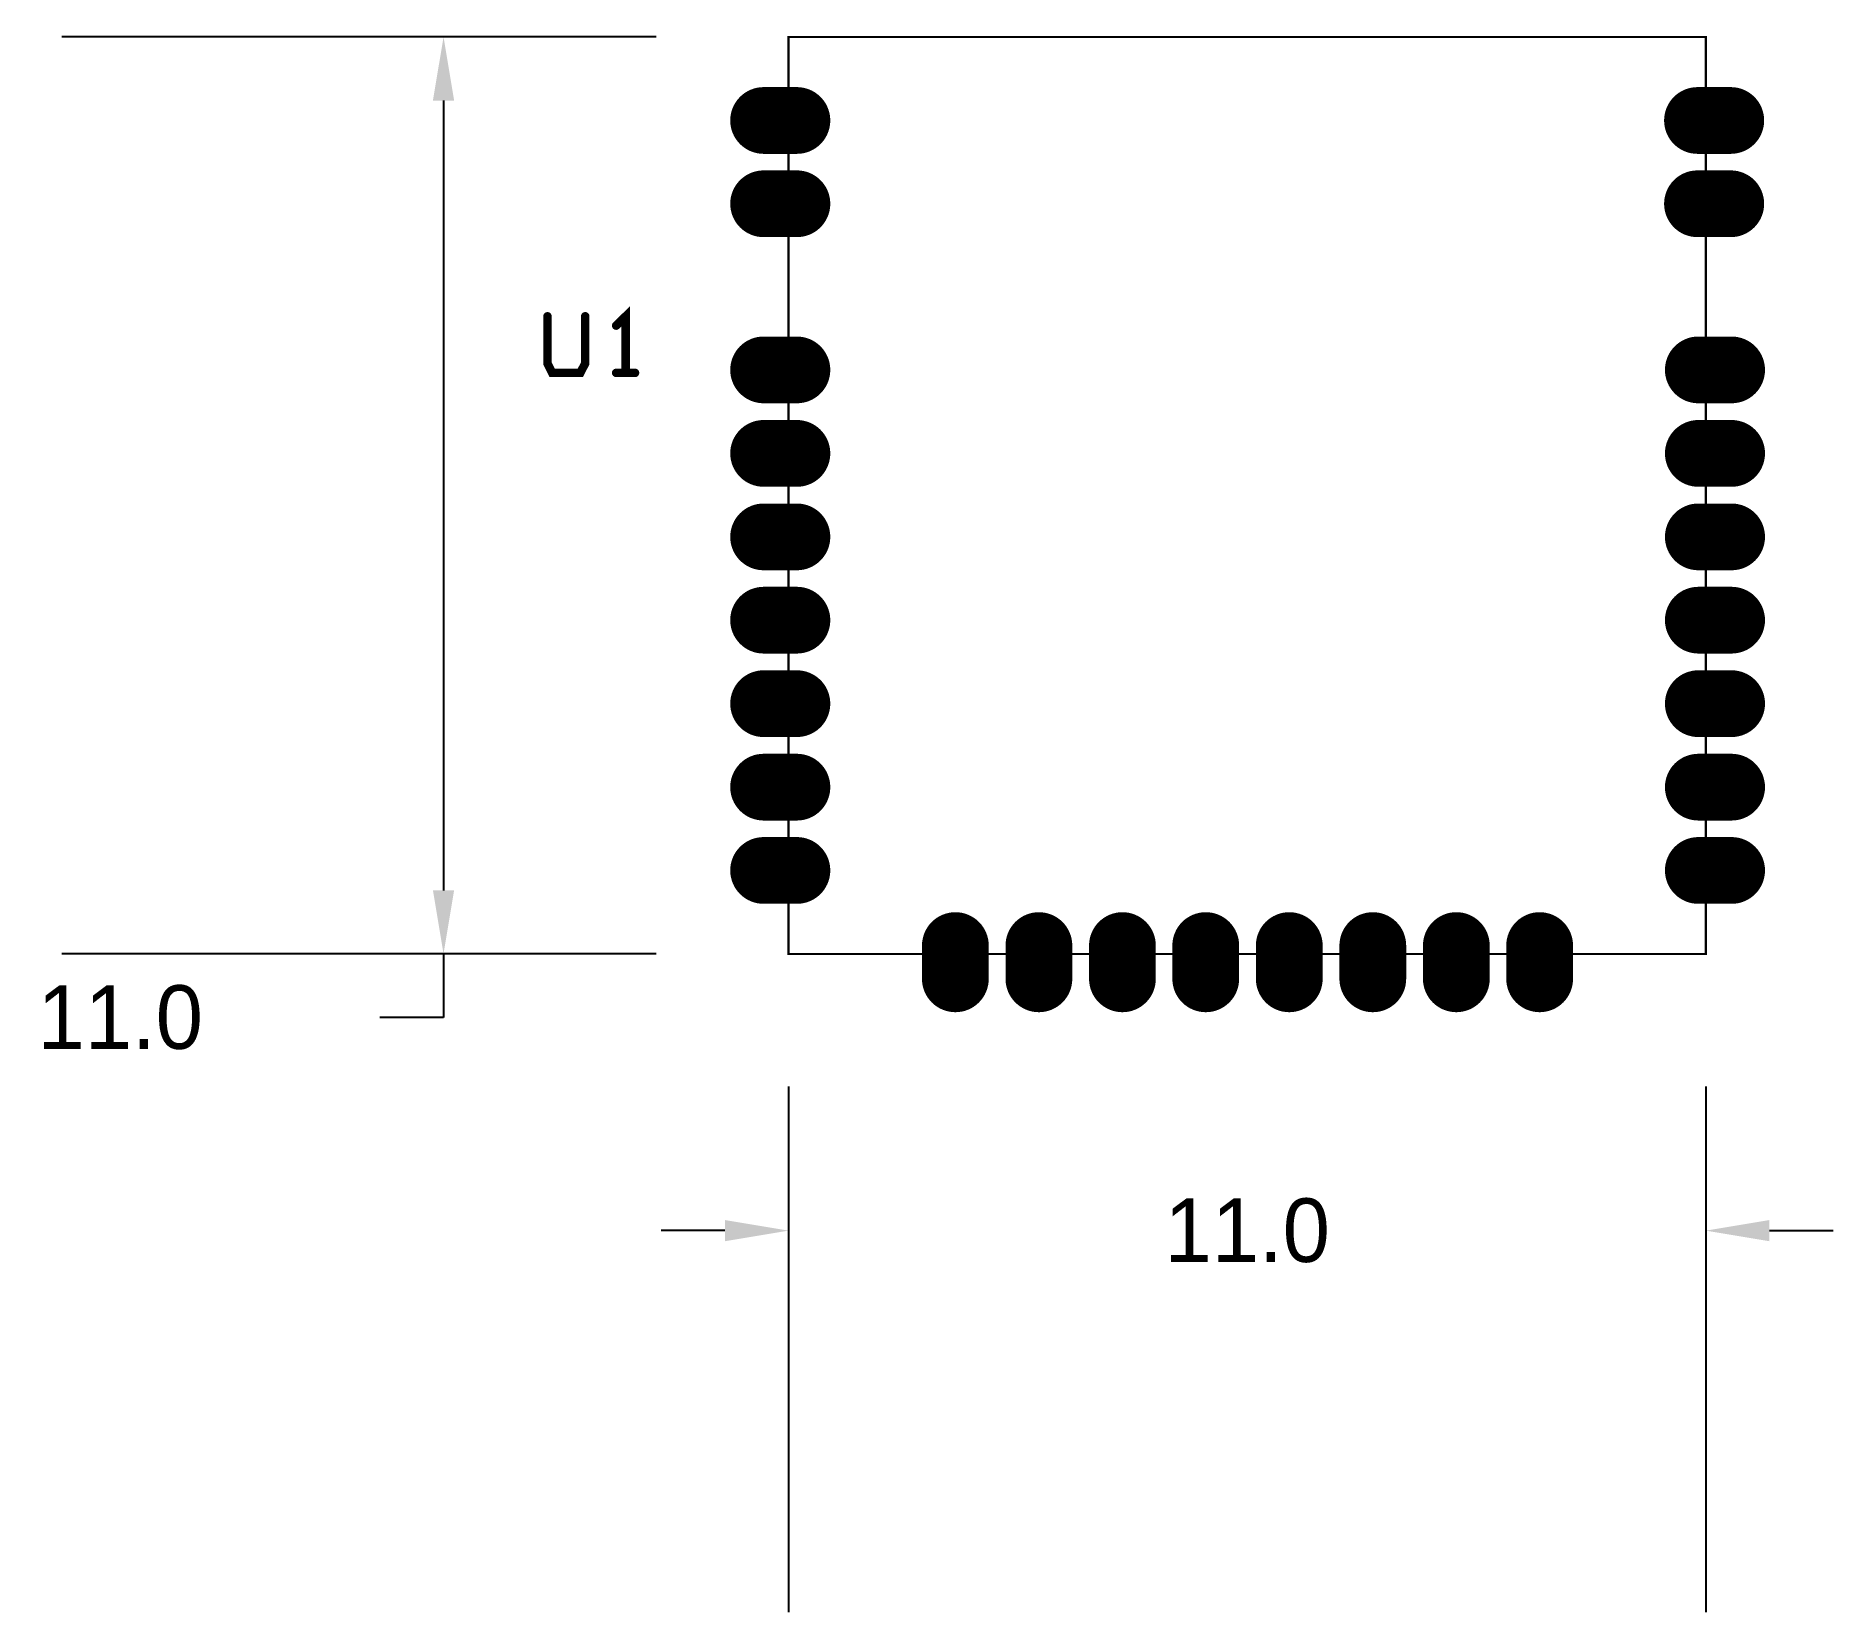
# Model space of a CAD drawing. Extents: x -0.355 to 0.493, y -0.311 to 0.433.
import ezdxf

# ---------------------------------------------------------------- set-up
doc = ezdxf.new("R2010")
doc.units = 0
doc.header["$MEASUREMENT"] = 0
doc.layers.get('0').update_dxf_attribs({"color": 1, "linetype": 'CONTINUOUS'})
doc.layers.get('Defpoints').update_dxf_attribs({"linetype": 'CONTINUOUS'})
for name, color, linetype in [('1_RYS', 3, 'CONTINUOUS'), ('3_RYS', 94, 'CONTINUOUS'), ('5_RYS', 7, 'CONTINUOUS')]:
    doc.layers.add(name, color=color, linetype=linetype)
doc.dimstyles.get("Standard").update_dxf_attribs({"dimtxt": 0.03, "dimasz": 0.03, "dimexe": 0.18, "dimexo": 0.0625, "dimgap": 0.09, "dimtad": 0, "dimtih": 1, "dimtoh": 1, "dimdec": 1, "dimlfac": 25.4, "dimzin": 0, "dimdsep": 46, "dimtxsty": 'Standard', "dimcen": 0.09, "dimadec": 0, "dimazin": 0, "dimtfac": 1, "dimtdec": 1, "dimtofl": 0, "dimtmove": 0, "dimatfit": 3, "dimfxl": 1, "dimtolj": 1, "dimtzin": 0, "dimarcsym": 0})

# ---------------------------------------------------------------- blocks, each defined once
blk = doc.blocks.new('D47OBLONG0_0472X0_0315', base_point=(0.0236, 0.01575))
at = {"const_width": 0.01575}
blk.add_lwpolyline([(0.01575, 0.023625, 1), (0.01575, 0.007875), (0.03145, 0.007875, 1), (0.03145, 0.023625), (0.01575, 0.023625)], format="xyb", dxfattribs=at)
blk = doc.blocks.new('D48OBLONG0_0315X0_0472', base_point=(0.01575, 0.0236))
at = {"const_width": 0.01575}
blk.add_lwpolyline([(0.007875, 0.01575, 1), (0.023625, 0.01575), (0.023625, 0.03145, 1), (0.007875, 0.03145), (0.007875, 0.01575)], format="xyb", dxfattribs=at)
blk = doc.blocks.new('D108OBLONG0_0472X0_0315', base_point=(0.0236, 0.01575))
at = {"const_width": 0.01575}
blk.add_lwpolyline([(0.01575, 0.023625, 1), (0.01575, 0.007875), (0.03145, 0.007875, 1), (0.03145, 0.023625), (0.01575, 0.023625)], format="xyb", dxfattribs=at)
blk = doc.blocks.new('D109OBLONG0_0315X0_0472', base_point=(0.01575, 0.0236))
at = {"const_width": 0.01575}
blk.add_lwpolyline([(0.007875, 0.01575, 1), (0.023625, 0.01575), (0.023625, 0.03145, 1), (0.007875, 0.03145), (0.007875, 0.01575)], format="xyb", dxfattribs=at)
blk = doc.blocks.new('*D4')
at = {"color": 0, "linetype": 'Continuous', "lineweight": -2, "transparency": 16777216}
for p, q in [((-0.0625, 0.4327), (-0.34273, 0.4327)), ((-0.16273, 0.4027), (-0.16273, 0.03)), ((-0.0625, 0), (-0.34273, 0)), ((-0.16273, 0), (-0.16273, -0.03)), ((-0.16273, -0.03), (-0.19273, -0.03))]:
    blk.add_line(p, q, dxfattribs=at)
at = {"color": 0, "linetype": 'Continuous', "transparency": 16777216}
for points in [[(-0.16773, 0.4027), (-0.15773, 0.4027), (-0.16273, 0.4327)], [(-0.16773, 0.03), (-0.15773, 0.03), (-0.16273, 0)]]:
    blk.add_solid(points, dxfattribs=at)
at = {"layer": 'Defpoints', "color": 0, "linetype": 'Continuous', "transparency": 16777216}
for p in [(0, 0.4327), (-0.16273, 0), (0, 0)]:
    blk.add_point(p, dxfattribs=at)
at = {"color": 0, "linetype": 'Continuous', "transparency": 16777216, "insert": (-0.31523, -0.03), "char_height": 0.03, "attachment_point": 5}
blk.add_mtext('\\A1;11.0', dxfattribs=at)
blk = doc.blocks.new('*D5')
at = {"color": 0, "linetype": 'Continuous', "lineweight": -2, "transparency": 16777216}
for p, q in [((0, -0.0625), (0, -0.31057)), ((0.4327, -0.0625), (0.4327, -0.31057)), ((-0.03, -0.13057), (-0.06, -0.13057)), ((0.4627, -0.13057), (0.4927, -0.13057))]:
    blk.add_line(p, q, dxfattribs=at)
at = {"color": 0, "linetype": 'Continuous', "transparency": 16777216}
for points in [[(-0.03, -0.12557), (-0.03, -0.13557), (0, -0.13057)], [(0.4627, -0.12557), (0.4627, -0.13557), (0.4327, -0.13057)]]:
    blk.add_solid(points, dxfattribs=at)
at = {"layer": 'Defpoints', "color": 0, "linetype": 'Continuous', "transparency": 16777216}
for p in [(0, 0), (0.4327, 0), (0.4327, -0.13057)]:
    blk.add_point(p, dxfattribs=at)
at = {"color": 0, "linetype": 'Continuous', "transparency": 16777216, "insert": (0.21635, -0.13057), "char_height": 0.03, "attachment_point": 5}
blk.add_mtext('\\A1;11.0', dxfattribs=at)

msp = doc.modelspace()

# ---------------------------------------------------------------- linework, layer by layer
at = {"layer": '5_RYS'}
for points, const_width in [([(-0.00025, 0.4327, 1), (0.00025, 0.4327, 1), (-0.00025, 0.4327)], 0.0005), ([(-0.00025, 0.4327, 1), (0.00025, 0.4327, 1), (-0.00025, 0.4327)], 0.0005), ([(0.08625, 0.4327, 1), (0.08675, 0.4327, 1), (0.08625, 0.4327)], 0.0005), ([(0.08625, 0.4327, 1), (0.08675, 0.4327, 1), (0.08625, 0.4327)], 0.0005), ([(0.43245, 0.4327, 1), (0.43295, 0.4327, 1), (0.43245, 0.4327)], 0.0005), ([(0.43245, 0.4327, 1), (0.43295, 0.4327, 1), (0.43245, 0.4327)], 0.0005), ([(-0.1147, 0.3009, 1), (-0.1127, 0.3009, 1), (-0.1147, 0.3009)], 0.002), ([(-0.0969, 0.3009, 1), (-0.0949, 0.3009, 1), (-0.0969, 0.3009)], 0.002), ([(-0.0823, 0.2965, 1), (-0.0803, 0.2965, 1), (-0.0823, 0.2965)], 0.002), ([(-0.0778, 0.3009, 1), (-0.0758, 0.3009, 1), (-0.0778, 0.3009)], 0.002), ([(-0.0778, 0.3009, 1), (-0.0758, 0.3009, 1), (-0.0778, 0.3009)], 0.002), ([(-0.1147, 0.2787, 1), (-0.1127, 0.2787, 1), (-0.1147, 0.2787)], 0.002), ([(-0.1147, 0.2787, 1), (-0.1127, 0.2787, 1), (-0.1147, 0.2787)], 0.002), ([(-0.0969, 0.2787, 1), (-0.0949, 0.2787, 1), (-0.0969, 0.2787)], 0.002), ([(-0.0969, 0.2787, 1), (-0.0949, 0.2787, 1), (-0.0969, 0.2787)], 0.002), ([(-0.1125, 0.2742, 1), (-0.1105, 0.2742, 1), (-0.1125, 0.2742)], 0.002), ([(-0.1125, 0.2742, 1), (-0.1105, 0.2742, 1), (-0.1125, 0.2742)], 0.002), ([(-0.0992, 0.2742, 1), (-0.0972, 0.2742, 1), (-0.0992, 0.2742)], 0.002), ([(-0.0992, 0.2742, 1), (-0.0972, 0.2742, 1), (-0.0992, 0.2742)], 0.002), ([(-0.0823, 0.2742, 1), (-0.0803, 0.2742, 1), (-0.0823, 0.2742)], 0.002), ([(-0.0778, 0.2742, 1), (-0.0758, 0.2742, 1), (-0.0778, 0.2742)], 0.002), ([(-0.0734, 0.2742, 1), (-0.0714, 0.2742, 1), (-0.0734, 0.2742)], 0.002), ([(-0.00025, 0, 1), (0.00025, 0, 1), (-0.00025, 0)], 0.0005), ([(-0.00025, 0, 1), (0.00025, 0, 1), (-0.00025, 0)], 0.0005), ([(0.43245, 0, 1), (0.43295, 0, 1), (0.43245, 0)], 0.0005), ([(0.43245, 0, 1), (0.43295, 0, 1), (0.43245, 0)], 0.0005)]:
    msp.add_lwpolyline(points, format="xyb", close=True, dxfattribs=dict(at, const_width=const_width))
for points, const_width in [([(0.0865, 0.4327), (0, 0.4327), (0, 0), (0.4327, 0), (0.4327, 0.4327), (0.0865, 0.4327)], 0.001), ([(-0.0768, 0.2742), (-0.0768, 0.3009), (-0.0813, 0.2965)], 0.004), ([(-0.0959, 0.3009), (-0.0959, 0.2787), (-0.0982, 0.2742), (-0.1115, 0.2742), (-0.1137, 0.2787), (-0.1137, 0.3009)], 0.004), ([(-0.0724, 0.2742), (-0.0813, 0.2742)], 0.004)]:
    msp.add_lwpolyline(points, dxfattribs=dict(at, const_width=const_width))

# ---------------------------------------------------------------- block references
at = {"layer": '1_RYS'}
for name, p in [('D47OBLONG0_0472X0_0315', (-0.0039, 0.3933)), ('D47OBLONG0_0472X0_0315', (0.4366, 0.3933)), ('D47OBLONG0_0472X0_0315', (-0.0039, 0.354)), ('D47OBLONG0_0472X0_0315', (0.4366, 0.354)), ('D47OBLONG0_0472X0_0315', (-0.0039, 0.2756)), ('D47OBLONG0_0472X0_0315', (0.437, 0.2756)), ('D47OBLONG0_0472X0_0315', (-0.0039, 0.2362)), ('D47OBLONG0_0472X0_0315', (0.437, 0.2362)), ('D47OBLONG0_0472X0_0315', (-0.0039, 0.1968)), ('D47OBLONG0_0472X0_0315', (0.437, 0.1968)), ('D47OBLONG0_0472X0_0315', (-0.0039, 0.1575)), ('D47OBLONG0_0472X0_0315', (0.437, 0.1575)), ('D47OBLONG0_0472X0_0315', (-0.0039, 0.1181)), ('D47OBLONG0_0472X0_0315', (0.437, 0.1181)), ('D47OBLONG0_0472X0_0315', (-0.0039, 0.0787)), ('D47OBLONG0_0472X0_0315', (0.437, 0.0787)), ('D47OBLONG0_0472X0_0315', (-0.0039, 0.0394)), ('D47OBLONG0_0472X0_0315', (0.437, 0.0394)), ('D48OBLONG0_0315X0_0472', (0.0787, -0.0039)), ('D48OBLONG0_0315X0_0472', (0.1181, -0.0039)), ('D48OBLONG0_0315X0_0472', (0.1575, -0.0039)), ('D48OBLONG0_0315X0_0472', (0.1968, -0.0039)), ('D48OBLONG0_0315X0_0472', (0.2362, -0.0039)), ('D48OBLONG0_0315X0_0472', (0.2756, -0.0039)), ('D48OBLONG0_0315X0_0472', (0.315, -0.0039)), ('D48OBLONG0_0315X0_0472', (0.3543, -0.0039))]:
    msp.add_blockref(name, p, dxfattribs=at)
at = {"layer": '3_RYS'}
for name, p in [('D108OBLONG0_0472X0_0315', (-0.0039, 0.3933)), ('D108OBLONG0_0472X0_0315', (0.4366, 0.3933)), ('D108OBLONG0_0472X0_0315', (-0.0039, 0.354)), ('D108OBLONG0_0472X0_0315', (0.4366, 0.354)), ('D108OBLONG0_0472X0_0315', (-0.0039, 0.2756)), ('D108OBLONG0_0472X0_0315', (0.437, 0.2756)), ('D108OBLONG0_0472X0_0315', (-0.0039, 0.2362)), ('D108OBLONG0_0472X0_0315', (0.437, 0.2362)), ('D108OBLONG0_0472X0_0315', (-0.0039, 0.1968)), ('D108OBLONG0_0472X0_0315', (0.437, 0.1968)), ('D108OBLONG0_0472X0_0315', (-0.0039, 0.1575)), ('D108OBLONG0_0472X0_0315', (0.437, 0.1575)), ('D108OBLONG0_0472X0_0315', (-0.0039, 0.1181)), ('D108OBLONG0_0472X0_0315', (0.437, 0.1181)), ('D108OBLONG0_0472X0_0315', (-0.0039, 0.0787)), ('D108OBLONG0_0472X0_0315', (0.437, 0.0787)), ('D108OBLONG0_0472X0_0315', (-0.0039, 0.0394)), ('D108OBLONG0_0472X0_0315', (0.437, 0.0394)), ('D109OBLONG0_0315X0_0472', (0.0787, -0.0039)), ('D109OBLONG0_0315X0_0472', (0.1181, -0.0039)), ('D109OBLONG0_0315X0_0472', (0.1575, -0.0039)), ('D109OBLONG0_0315X0_0472', (0.1968, -0.0039)), ('D109OBLONG0_0315X0_0472', (0.2362, -0.0039)), ('D109OBLONG0_0315X0_0472', (0.2756, -0.0039)), ('D109OBLONG0_0315X0_0472', (0.315, -0.0039)), ('D109OBLONG0_0315X0_0472', (0.3543, -0.0039))]:
    msp.add_blockref(name, p, dxfattribs=at)

# ---------------------------------------------------------------- dimensions: what is measured, and where the dimension line sits
at = {"linetype": 'Continuous'}
dim = msp.add_linear_dim(base=(-0.16273, 0), p1=(0, 0.4327), p2=(0, 0), angle=90, dimstyle='Standard', dxfattribs=at)
dim.commit()
dim.dimension.update_dxf_attribs({"geometry": '*D4', "text_midpoint": (-0.31523, -0.03)})
dim = msp.add_linear_dim(base=(0.4327, -0.13057), p1=(0, 0), p2=(0.4327, 0), dimstyle='Standard', dxfattribs=at)
dim.commit()
dim.dimension.update_dxf_attribs({"geometry": '*D5', "text_midpoint": (0.21635, -0.13057)})

doc.saveas('drawing.dxf')
